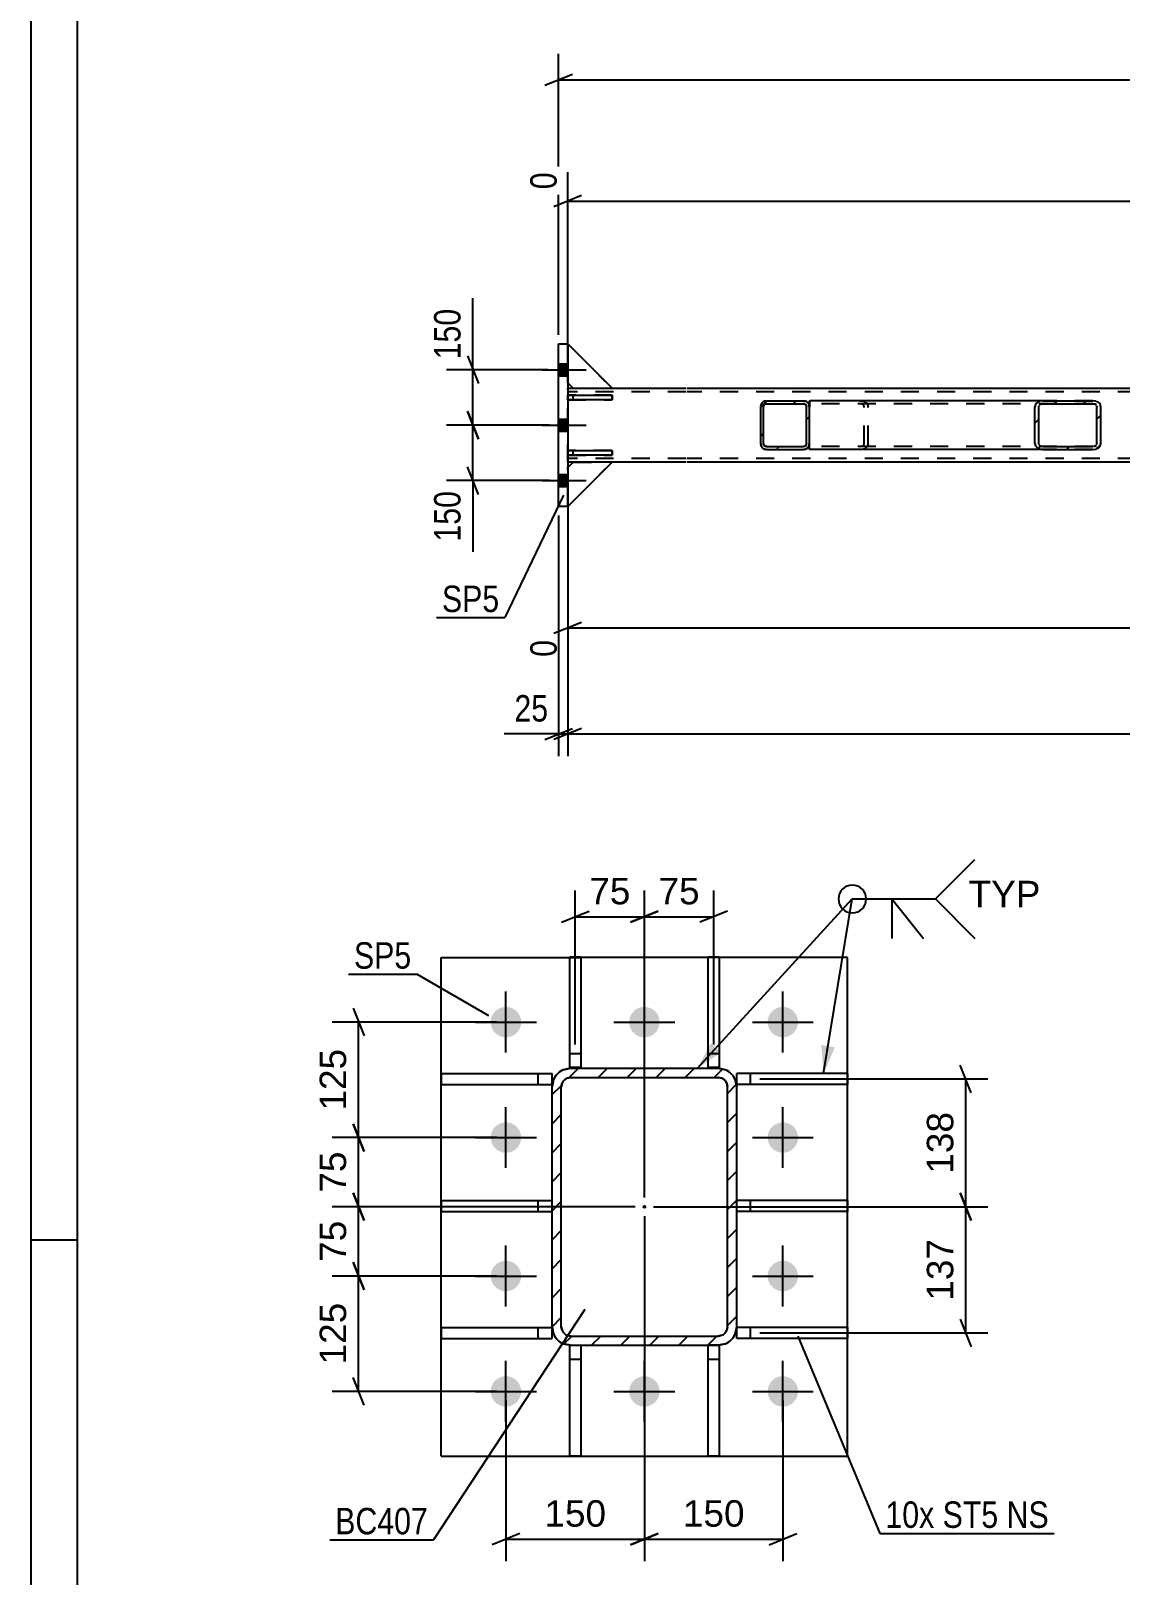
# Model space of a CAD drawing. Header units: millimetres. Extents: x 0 to 841, y 0 to 594.
# Drawn here: x 0 to 118, y 112.7 to 280 of the extents above; entities that cross this region are included whole.
import ezdxf

# ---------------------------------------------------------------- set-up
doc = ezdxf.new("R2010")
doc.units = ezdxf.units.MM
doc.linetypes.add('DXK_LINE_DOT2', pattern=[3.9198, 1.9599, -1.9599])
doc.linetypes.add('DXK_LINE_DOT3', pattern=[5.9187, 2.979, -0.9799, 0.9799, -0.9799])
doc.styles.add('Arial', font='ARIAL.TTF', dxfattribs={"height": 0.2})
doc.styles.add('Arial Narrow', font='ARIALN.TTF', dxfattribs={"height": 0.2})

# ---------------------------------------------------------------- blocks, each defined once
blk = doc.blocks.new('Unknown-761549208-1135')
at = {"color": 5, "linetype": 'Continuous'}
for p, q in [((0, 594), (0, 0)), ((5, 589), (5, 5)), ((5, 149), (0, 149))]:
    blk.add_line(p, q, dxfattribs=at)
blk = doc.blocks.new('Part-761549208-3097 - 3046')
at = {"color": 7, "linetype": 'DXK_LINE_DOT2'}
for p, q in [((58.16, 232.68), (58.76, 233.28)), ((62.96, 233.28), (58.16, 228.48)), ((58.16, 228.48), (58.16, 232.68)), ((58.76, 233.28), (62.96, 233.28))]:
    blk.add_line(p, q, dxfattribs=at)
blk = doc.blocks.new('Bolt-761549208-3142 - 3046')
at = {"linetype": 'Continuous'}
for points in [[(58.16, 242.62), (58.16, 243.94), (57.16, 243.94), (57.16, 242.62)], [(58.16, 242.62), (58.16, 243.94), (57.16, 243.94), (57.16, 242.62)], [(58.16, 242.62), (58.16, 243.94), (57.16, 243.94), (57.16, 242.62)], [(58.16, 242.62), (58.16, 243.94), (57.16, 243.94), (57.16, 242.62)], [(58.16, 236.62), (58.16, 237.94), (57.16, 237.94), (57.16, 236.62)], [(58.16, 236.62), (58.16, 237.94), (57.16, 237.94), (57.16, 236.62)], [(58.16, 230.62), (58.16, 231.94), (57.16, 231.94), (57.16, 230.62)], [(58.16, 230.62), (58.16, 231.94), (57.16, 231.94), (57.16, 230.62)], [(58.16, 230.62), (58.16, 231.94), (57.16, 231.94), (57.16, 230.62)], [(58.16, 230.62), (58.16, 231.94), (57.16, 231.94), (57.16, 230.62)]]:
    blk.add_hatch(color=1, dxfattribs=at).paths.add_polyline_path(points)
at = {"color": 1, "linetype": 'Continuous'}
for p, q in [((55.4, 243.28), (60.16, 243.28)), ((55.4, 243.28), (60.16, 243.28)), ((55.4, 243.28), (60.16, 243.28)), ((55.4, 243.28), (60.16, 243.28)), ((57.16, 243.94), (58.16, 243.94)), ((57.16, 243.94), (58.16, 243.94)), ((57.16, 243.94), (58.16, 243.94)), ((57.16, 243.94), (58.16, 243.94)), ((57.16, 242.62), (58.16, 242.62)), ((57.16, 242.62), (58.16, 242.62)), ((57.16, 242.62), (58.16, 242.62)), ((57.16, 242.62), (58.16, 242.62)), ((57.16, 237.94), (58.16, 237.94)), ((57.16, 237.94), (58.16, 237.94)), ((55.4, 237.28), (60.16, 237.28)), ((55.4, 237.28), (60.16, 237.28)), ((57.16, 236.62), (58.16, 236.62)), ((57.16, 236.62), (58.16, 236.62)), ((55.4, 231.28), (60.16, 231.28)), ((55.4, 231.28), (60.16, 231.28)), ((55.4, 231.28), (60.16, 231.28)), ((55.4, 231.28), (60.16, 231.28)), ((57.16, 231.94), (58.16, 231.94)), ((57.16, 231.94), (58.16, 231.94)), ((57.16, 231.94), (58.16, 231.94)), ((57.16, 231.94), (58.16, 231.94)), ((57.16, 230.62), (58.16, 230.62)), ((57.16, 230.62), (58.16, 230.62)), ((57.16, 230.62), (58.16, 230.62)), ((57.16, 230.62), (58.16, 230.62))]:
    blk.add_line(p, q, dxfattribs=at)
blk = doc.blocks.new('Part-761549208-3094 - 3046')
at = {"color": 7, "linetype": 'DXK_LINE_DOT2'}
for p, q in [((62.96, 241.28), (58.16, 246.08)), ((58.16, 246.08), (58.16, 241.88)), ((58.16, 241.88), (58.76, 241.28)), ((58.76, 241.28), (62.96, 241.28))]:
    blk.add_line(p, q, dxfattribs=at)
blk = doc.blocks.new('Part-761549208-3071 - 3046')
at = {"color": 2, "linetype": 'Continuous'}
for p, q in [((58.16, 241.28), (70.96, 241.28)), ((71.06, 241.28), (558.74, 241.28)), ((58.76, 233.28), (58.16, 233.28)), ((70.96, 233.28), (62.96, 233.28)), ((558.74, 233.28), (71.06, 233.28))]:
    blk.add_line(p, q, dxfattribs=at)
at = {"color": 7, "linetype": 'DXK_LINE_DOT2'}
for p, q in [((58.16, 233.28), (58.16, 241.28)), ((70.96, 240.88), (58.16, 240.88)), ((558.74, 240.88), (71.06, 240.88)), ((70.96, 233.68), (58.16, 233.68)), ((62.96, 233.28), (58.76, 233.28)), ((558.74, 233.68), (71.06, 233.68))]:
    blk.add_line(p, q, dxfattribs=at)
blk = doc.blocks.new('Part-761549208-3092 - 3046')
at = {"color": 7, "linetype": 'DXK_LINE_DOT2'}
for p, q in [((62.96, 241.28), (58.16, 246.08)), ((58.16, 246.08), (58.16, 241.88)), ((58.16, 241.88), (58.76, 241.28)), ((58.76, 241.28), (62.96, 241.28))]:
    blk.add_line(p, q, dxfattribs=at)
blk = doc.blocks.new('Part-761549208-3093 - 3046')
at = {"color": 2, "linetype": 'Continuous'}
for p, q in [((62.96, 241.28), (58.16, 246.08)), ((58.16, 246.08), (58.16, 246.08)), ((58.16, 241.88), (58.76, 241.28)), ((58.76, 241.28), (62.96, 241.28))]:
    blk.add_line(p, q, dxfattribs=at)
at = {"color": 7, "linetype": 'DXK_LINE_DOT2'}
blk.add_line((58.16, 241.88), (58.16, 246.08), dxfattribs=at)
blk = doc.blocks.new('Part-761549208-3095 - 3046')
at = {"color": 7, "linetype": 'DXK_LINE_DOT2'}
for p, q in [((58.16, 232.68), (58.76, 233.28)), ((62.96, 233.28), (58.16, 228.48)), ((58.16, 228.48), (58.16, 232.68)), ((58.76, 233.28), (62.96, 233.28))]:
    blk.add_line(p, q, dxfattribs=at)
blk = doc.blocks.new('Part-761549208-3096 - 3046')
at = {"color": 2, "linetype": 'Continuous'}
for p, q in [((58.16, 232.68), (58.76, 233.28)), ((62.96, 233.28), (58.16, 228.48)), ((62.96, 233.28), (58.76, 233.28))]:
    blk.add_line(p, q, dxfattribs=at)
at = {"color": 7, "linetype": 'DXK_LINE_DOT2'}
blk.add_line((58.16, 228.48), (58.16, 232.68), dxfattribs=at)
blk = doc.blocks.new('Part-761549208-3100 - 3046')
at = {"color": 2, "linetype": 'Continuous'}
for p, q in [((58.16, 234.52), (62.96, 234.52)), ((58.16, 234.04), (58.16, 234.52)), ((62.96, 234.52), (62.96, 234.04)), ((62.96, 234.04), (58.16, 234.04))]:
    blk.add_line(p, q, dxfattribs=at)
at = {"color": 7, "linetype": 'DXK_LINE_DOT2'}
blk.add_line((58.76, 234.04), (58.76, 234.52), dxfattribs=at)
blk = doc.blocks.new('Part-761549208-3103 - 3046')
at = {"color": 2, "linetype": 'Continuous'}
for p, q in [((58.16, 240.52), (62.96, 240.52)), ((58.16, 240.04), (58.16, 240.52)), ((62.96, 240.04), (58.16, 240.04)), ((62.96, 240.52), (62.96, 240.04))]:
    blk.add_line(p, q, dxfattribs=at)
at = {"color": 7, "linetype": 'DXK_LINE_DOT2'}
blk.add_line((58.76, 240.04), (58.76, 240.52), dxfattribs=at)
blk = doc.blocks.new('Part-761549208-3106 - 3046')
at = {"color": 7, "linetype": 'DXK_LINE_DOT2'}
for p, q in [((62.96, 234.52), (58.16, 234.52)), ((58.16, 234.52), (58.16, 234.04)), ((58.76, 234.04), (58.76, 234.52)), ((62.96, 234.04), (62.96, 234.52)), ((58.16, 234.04), (62.96, 234.04))]:
    blk.add_line(p, q, dxfattribs=at)
blk = doc.blocks.new('Part-761549208-3109 - 3046')
at = {"color": 7, "linetype": 'DXK_LINE_DOT2'}
for p, q in [((62.96, 240.52), (58.16, 240.52)), ((58.16, 240.52), (58.16, 240.04)), ((58.16, 240.04), (62.96, 240.04)), ((58.76, 240.04), (58.76, 240.52)), ((62.96, 240.04), (62.96, 240.52))]:
    blk.add_line(p, q, dxfattribs=at)
blk = doc.blocks.new('Part-761549208-3126 - 3046')
at = {"linetype": 'Continuous'}
h = blk.add_hatch(dxfattribs=at)
h.set_pattern_fill('', scale=0.7, style=0, pattern_type=0)
h.set_pattern_definition([(45, (115.3786, 234.691), (-1.57154, 1.57154), [])])
h.paths.add_polyline_path([(115.05, 234.64), (115.38, 234.69), (115.66, 234.83), (115.85, 235.04), (115.91, 235.28), (115.91, 239.28), (115.85, 239.53), (115.66, 239.73), (115.38, 239.87), (115.05, 239.92), (109.63, 239.92), (109.3, 239.87), (109.02, 239.73), (108.83, 239.53), (108.76, 239.28), (108.76, 235.28), (108.83, 235.04), (109.02, 234.83), (109.3, 234.69), (109.63, 234.64)])
h.paths.add_polyline_path([(109.46, 234.99), (109.32, 235.06), (109.23, 235.16), (109.19, 235.28), (109.19, 239.28), (109.23, 239.4), (109.32, 239.51), (109.46, 239.58), (109.63, 239.6), (115.05, 239.6), (115.21, 239.58), (115.35, 239.51), (115.45, 239.4), (115.48, 239.28), (115.48, 235.28), (115.45, 235.16), (115.35, 235.06), (115.21, 234.99), (115.05, 234.96), (109.63, 234.96)])
at = {"color": 2, "linetype": 'Continuous'}
for p, q in [((84.34, 239.91), (84.42, 239.92)), ((84.34, 239.91), (84.34, 239.28)), ((109.63, 239.92), (84.42, 239.92)), ((108.83, 239.53), (108.76, 239.28)), ((108.76, 235.28), (108.76, 239.28)), ((109.19, 239.28), (109.23, 239.4)), ((109.19, 235.28), (109.19, 239.28)), ((109.63, 239.92), (109.3, 239.87)), ((109.46, 239.58), (109.63, 239.6)), ((109.63, 239.92), (115.05, 239.92)), ((109.63, 239.6), (115.05, 239.6)), ((115.38, 239.87), (115.05, 239.92)), ((115.05, 239.6), (115.21, 239.58)), ((115.45, 239.4), (115.48, 239.28)), ((115.48, 235.28), (115.48, 239.28)), ((115.91, 239.28), (115.85, 239.53)), ((115.91, 235.28), (115.91, 239.28)), ((84.34, 234.69), (84.34, 235.28)), ((84.34, 234.65), (84.34, 234.69)), ((84.42, 234.64), (84.34, 234.65)), ((109.63, 234.64), (84.42, 234.64)), ((108.76, 235.28), (108.83, 235.04)), ((109.23, 235.16), (109.19, 235.28)), ((109.3, 234.69), (109.63, 234.64)), ((109.63, 234.96), (109.46, 234.99)), ((109.63, 234.96), (115.05, 234.96)), ((109.63, 234.64), (115.05, 234.64)), ((115.21, 234.99), (115.05, 234.96)), ((115.05, 234.64), (115.38, 234.69)), ((115.48, 235.28), (115.45, 235.16)), ((115.85, 235.04), (115.91, 235.28))]:
    blk.add_line(p, q, dxfattribs=at)
at = {"color": 7, "linetype": 'DXK_LINE_DOT2'}
for p, q in [((84.34, 239.59), (84.34, 239.91)), ((84.42, 239.6), (84.34, 239.59)), ((84.34, 234.83), (84.34, 239.28)), ((115.05, 239.6), (84.42, 239.6)), ((89.84, 239.92), (90.17, 239.87)), ((90, 239.58), (89.84, 239.6)), ((90.27, 239.28), (90.24, 239.4)), ((90.27, 235.28), (90.27, 239.28)), ((90.64, 239.53), (90.71, 239.28)), ((90.71, 235.28), (90.71, 239.28)), ((115.05, 239.92), (109.63, 239.92)), ((84.42, 234.96), (84.34, 234.97)), ((115.05, 234.96), (84.42, 234.96)), ((89.84, 234.96), (90, 234.99)), ((90.17, 234.69), (89.84, 234.64)), ((90.24, 235.16), (90.27, 235.28)), ((90.71, 235.28), (90.64, 235.04)), ((115.05, 234.64), (109.63, 234.64))]:
    blk.add_line(p, q, dxfattribs=at)
for centre, radius, start, end in [((89.9, 239.19), 0.396, 31.9693, 75.1605), ((89.97, 239.11), 0.792, 31.9693, 75.1605), ((89.9, 235.37), 0.396, 284.8395, 328.0307), ((89.97, 235.46), 0.792, 284.8395, 328.0307)]:
    blk.add_arc(centre, radius, start, end, dxfattribs=at)
at = {"color": 2, "linetype": 'Continuous'}
for centre, radius, start, end in [((109.5, 239.11), 0.792, 104.8395, 148.0307), ((109.56, 239.19), 0.396, 104.8395, 148.0307), ((115.11, 239.19), 0.396, 31.9693, 75.1605), ((115.18, 239.11), 0.792, 31.9693, 75.1605), ((109.5, 235.46), 0.792, 211.9693, 255.1605), ((109.56, 235.37), 0.396, 211.9693, 255.1605), ((115.11, 235.37), 0.396, 284.8395, 328.0307), ((115.18, 235.46), 0.792, 284.8395, 328.0307)]:
    blk.add_arc(centre, radius, start, end, dxfattribs=at)
blk = doc.blocks.new('Part-761549208-3148 - 3046')
at = {"linetype": 'Continuous'}
h = blk.add_hatch(dxfattribs=at)
h.set_pattern_fill('', scale=0.7, style=0, pattern_type=0)
h.set_pattern_definition([(45, (83.9475, 234.691), (-1.57154, 1.57154), [])])
h.paths.add_polyline_path([(83.7, 234.64), (83.95, 234.69), (84.16, 234.83), (84.29, 235.04), (84.34, 235.28), (84.34, 239.28), (84.29, 239.53), (84.16, 239.73), (83.95, 239.87), (83.7, 239.92), (79.7, 239.92), (79.46, 239.87), (79.25, 239.73), (79.11, 239.53), (79.06, 239.28), (79.06, 235.28), (79.11, 235.04), (79.25, 234.83), (79.46, 234.69), (79.7, 234.64)])
h.paths.add_polyline_path([(79.58, 234.99), (79.48, 235.06), (79.41, 235.16), (79.38, 235.28), (79.38, 239.28), (79.41, 239.4), (79.48, 239.51), (79.58, 239.58), (79.7, 239.6), (83.7, 239.6), (83.83, 239.58), (83.93, 239.51), (84, 239.4), (84.02, 239.28), (84.02, 235.28), (84, 235.16), (83.93, 235.06), (83.83, 234.99), (83.7, 234.96), (79.7, 234.96)])
at = {"color": 7, "linetype": 'DXK_LINE_DOT2'}
for p, q in [((79.06, 239.28), (79.11, 239.53)), ((79.06, 235.28), (79.06, 239.28)), ((79.41, 239.4), (79.38, 239.28)), ((79.38, 235.28), (79.38, 239.28)), ((79.46, 239.87), (79.7, 239.92)), ((79.7, 239.6), (79.58, 239.58)), ((79.7, 239.92), (83.7, 239.92)), ((79.7, 239.6), (83.7, 239.6)), ((83.7, 239.92), (83.95, 239.87)), ((83.83, 239.58), (83.7, 239.6)), ((84.02, 239.28), (84, 239.4)), ((84.02, 235.28), (84.02, 239.28)), ((84.29, 239.53), (84.34, 239.28)), ((84.34, 235.28), (84.34, 239.28)), ((79.11, 235.04), (79.06, 235.28)), ((79.38, 235.28), (79.41, 235.16)), ((79.7, 234.64), (79.46, 234.69)), ((79.58, 234.99), (79.7, 234.96)), ((79.7, 234.96), (83.7, 234.96)), ((79.7, 234.64), (83.7, 234.64)), ((83.7, 234.96), (83.83, 234.99)), ((83.95, 234.69), (83.7, 234.64)), ((84, 235.16), (84.02, 235.28)), ((84.34, 235.28), (84.29, 235.04))]:
    blk.add_line(p, q, dxfattribs=at)
at = {"color": 2, "linetype": 'Continuous'}
for p, q in [((79.11, 239.53), (79.06, 239.28)), ((79.06, 235.28), (79.06, 239.28)), ((79.38, 239.28), (79.41, 239.4)), ((79.38, 235.28), (79.38, 239.28)), ((79.7, 239.92), (79.46, 239.87)), ((79.58, 239.58), (79.7, 239.6)), ((79.7, 239.92), (83.7, 239.92)), ((79.7, 239.6), (83.7, 239.6)), ((83.95, 239.87), (83.7, 239.92)), ((83.7, 239.6), (83.83, 239.58)), ((84, 239.4), (84.02, 239.28)), ((84.02, 235.28), (84.02, 239.28)), ((84.34, 239.28), (84.29, 239.53)), ((84.34, 235.28), (84.34, 239.28)), ((79.06, 235.28), (79.11, 235.04)), ((79.41, 235.16), (79.38, 235.28)), ((79.46, 234.69), (79.7, 234.64)), ((79.7, 234.96), (79.58, 234.99)), ((79.7, 234.96), (83.7, 234.96)), ((79.7, 234.64), (83.7, 234.64)), ((83.83, 234.99), (83.7, 234.96)), ((83.7, 234.64), (83.95, 234.69)), ((84.02, 235.28), (84, 235.16)), ((84.29, 235.04), (84.34, 235.28))]:
    blk.add_line(p, q, dxfattribs=at)
at = {"color": 7, "linetype": 'DXK_LINE_DOT2'}
for centre, radius, start, end in [((79.7, 239.28), 0.64, 112.5, 157.5), ((79.7, 239.28), 0.32, 112.5, 157.5), ((83.7, 239.28), 0.32, 22.5, 67.5), ((83.7, 239.28), 0.64, 22.5, 67.5), ((79.7, 235.28), 0.64, 202.5, 247.5), ((79.7, 235.28), 0.32, 202.5, 247.5), ((83.7, 235.28), 0.32, 292.5, 337.5), ((83.7, 235.28), 0.64, 292.5, 337.5)]:
    blk.add_arc(centre, radius, start, end, dxfattribs=at)
at = {"color": 2, "linetype": 'Continuous'}
for centre, radius, start, end in [((79.7, 239.28), 0.64, 112.5, 157.5), ((79.7, 239.28), 0.32, 112.5, 157.5), ((83.7, 239.28), 0.32, 22.5, 67.5), ((83.7, 239.28), 0.64, 22.5, 67.5), ((79.7, 235.28), 0.64, 202.5, 247.5), ((79.7, 235.28), 0.32, 202.5, 247.5), ((83.7, 235.28), 0.32, 292.5, 337.5), ((83.7, 235.28), 0.64, 292.5, 337.5)]:
    blk.add_arc(centre, radius, start, end, dxfattribs=at)
blk = doc.blocks.new('Part-761549208-3171 - 3046')
at = {"color": 2, "linetype": 'Continuous'}
for p, q in [((57.16, 246.08), (58.16, 246.08)), ((57.16, 228.48), (57.16, 246.08)), ((58.16, 246.08), (58.16, 240.52)), ((58.16, 240.04), (58.16, 234.52)), ((58.16, 234.04), (58.16, 228.48)), ((58.16, 228.48), (57.16, 228.48))]:
    blk.add_line(p, q, dxfattribs=at)
at = {"color": 7, "linetype": 'DXK_LINE_DOT2'}
for p, q in [((58.16, 240.52), (58.16, 240.04)), ((58.16, 234.04), (58.16, 234.52))]:
    blk.add_line(p, q, dxfattribs=at)
blk = doc.blocks.new('Part-761549208-14143 - 14092')
at = {"color": 2, "linetype": 'Continuous'}
for p, q in [((73.37, 167.71), (73.37, 179.71)), ((73.37, 179.71), (74.57, 179.71)), ((74.57, 179.71), (74.57, 167.71)), ((74.57, 167.71), (73.37, 167.71))]:
    blk.add_line(p, q, dxfattribs=at)
at = {"color": 7, "linetype": 'DXK_LINE_DOT2'}
blk.add_line((73.37, 169.21), (74.57, 169.21), dxfattribs=at)
blk = doc.blocks.new('Bolt-761549208-14183 - 14092')
at = {"linetype": 'Continuous'}
for points in [[(49.81, 172.62, -1), (53.11, 172.62, -1)], [(64.81, 172.62, -1), (68.11, 172.62, -1)], [(79.81, 172.62, -1), (83.11, 172.62, -1)], [(49.81, 160.12, -1), (53.11, 160.12, -1)], [(79.81, 160.12, -1), (83.11, 160.12, -1)], [(49.81, 145.12, -1), (53.11, 145.12, -1)], [(79.81, 145.12, -1), (83.11, 145.12, -1)], [(49.81, 132.62, -1), (53.11, 132.62, -1)], [(64.81, 132.62, -1), (68.11, 132.62, -1)], [(79.81, 132.62, -1), (83.11, 132.62, -1)]]:
    blk.add_hatch(color=1, dxfattribs=at).paths.add_polyline_path(points)
at = {"color": 1, "linetype": 'Continuous'}
for p, q in [((51.46, 169.32), (51.46, 175.92)), ((66.46, 169.32), (66.46, 175.92)), ((81.46, 169.32), (81.46, 175.92)), ((48.16, 172.62), (54.76, 172.62)), ((63.16, 172.62), (69.76, 172.62)), ((78.16, 172.62), (84.76, 172.62)), ((51.46, 156.82), (51.46, 163.42)), ((81.46, 156.82), (81.46, 163.42)), ((48.16, 160.12), (54.76, 160.12)), ((78.16, 160.12), (84.76, 160.12)), ((51.46, 141.82), (51.46, 148.42)), ((81.46, 141.82), (81.46, 148.42)), ((48.16, 145.12), (54.76, 145.12)), ((78.16, 145.12), (84.76, 145.12)), ((51.46, 129.32), (51.46, 135.92)), ((66.46, 129.32), (66.46, 135.92)), ((81.46, 129.32), (81.46, 135.92)), ((48.16, 132.62), (54.76, 132.62)), ((63.16, 132.62), (69.76, 132.62)), ((78.16, 132.62), (84.76, 132.62))]:
    blk.add_line(p, q, dxfattribs=at)
blk = doc.blocks.new('Part-761549208-14145 - 14092')
at = {"color": 2, "linetype": 'Continuous'}
for p, q in [((44.47, 152.11), (44.47, 153.31)), ((44.47, 153.31), (56.46, 153.31)), ((44.47, 152.11), (56.46, 152.11))]:
    blk.add_line(p, q, dxfattribs=at)
at = {"color": 7, "linetype": 'DXK_LINE_DOT2'}
for p, q in [((54.97, 152.11), (54.97, 153.31)), ((56.47, 153.31), (56.46, 153.31)), ((56.46, 153.31), (56.47, 153.31)), ((56.47, 152.11), (56.47, 153.31)), ((56.47, 152.11), (56.46, 152.11)), ((56.46, 152.11), (56.47, 152.11))]:
    blk.add_line(p, q, dxfattribs=at)
blk = doc.blocks.new('Part-761549208-14129 - 14092')
at = {"color": 2, "linetype": 'Continuous'}
for p, q in [((44.46, 125.62), (44.46, 179.62)), ((44.46, 179.62), (58.37, 179.62)), ((73.37, 179.62), (59.57, 179.62)), ((88.46, 179.62), (74.57, 179.62)), ((88.46, 125.62), (88.46, 179.62)), ((44.46, 125.62), (88.46, 125.62))]:
    blk.add_line(p, q, dxfattribs=at)
at = {"color": 7, "linetype": 'DXK_LINE_DOT2'}
for p, q in [((58.37, 179.62), (59.57, 179.62)), ((74.57, 179.62), (73.37, 179.62))]:
    blk.add_line(p, q, dxfattribs=at)
blk = doc.blocks.new('Part-761549208-14141 - 14092')
at = {"color": 2, "linetype": 'Continuous'}
for p, q in [((73.37, 125.62), (73.37, 137.62)), ((74.57, 137.62), (74.46, 137.62)), ((74.57, 137.62), (74.57, 125.62)), ((74.57, 125.62), (73.37, 125.62))]:
    blk.add_line(p, q, dxfattribs=at)
at = {"color": 7, "linetype": 'DXK_LINE_DOT2'}
for p, q in [((74.46, 137.62), (73.37, 137.62)), ((73.37, 136.12), (74.57, 136.12))]:
    blk.add_line(p, q, dxfattribs=at)
blk = doc.blocks.new('Part-761549208-14142 - 14092')
at = {"color": 2, "linetype": 'Continuous'}
for p, q in [((58.37, 125.62), (58.37, 137.62)), ((58.37, 137.62), (58.46, 137.62)), ((59.57, 137.62), (59.57, 125.62)), ((59.57, 125.62), (58.37, 125.62))]:
    blk.add_line(p, q, dxfattribs=at)
at = {"color": 7, "linetype": 'DXK_LINE_DOT2'}
for p, q in [((58.37, 137.62), (59.57, 137.62)), ((58.37, 136.12), (59.57, 136.12))]:
    blk.add_line(p, q, dxfattribs=at)
blk = doc.blocks.new('Part-761549208-14144 - 14092')
at = {"color": 2, "linetype": 'Continuous'}
for p, q in [((58.37, 167.71), (58.37, 179.71)), ((58.37, 179.71), (59.57, 179.71)), ((59.57, 179.71), (59.57, 167.71)), ((59.57, 167.71), (58.37, 167.71))]:
    blk.add_line(p, q, dxfattribs=at)
at = {"color": 7, "linetype": 'DXK_LINE_DOT2'}
blk.add_line((58.37, 169.21), (59.57, 169.21), dxfattribs=at)
blk = doc.blocks.new('Part-761549208-14146 - 14092')
at = {"color": 2, "linetype": 'Continuous'}
for p, q in [((44.47, 165.86), (44.47, 167.06)), ((44.47, 167.06), (56.47, 167.06)), ((44.47, 165.86), (56.47, 165.86)), ((56.47, 165.86), (56.47, 167.06))]:
    blk.add_line(p, q, dxfattribs=at)
at = {"color": 7, "linetype": 'DXK_LINE_DOT2'}
blk.add_line((54.97, 165.86), (54.97, 167.06), dxfattribs=at)
blk = doc.blocks.new('Part-761549208-14147 - 14092')
at = {"color": 2, "linetype": 'Continuous'}
for p, q in [((44.47, 138.36), (44.47, 139.56)), ((44.47, 139.56), (56.47, 139.56)), ((56.47, 138.36), (56.47, 139.56)), ((44.47, 138.36), (56.47, 138.36))]:
    blk.add_line(p, q, dxfattribs=at)
at = {"color": 7, "linetype": 'DXK_LINE_DOT2'}
blk.add_line((54.97, 138.36), (54.97, 139.56), dxfattribs=at)
blk = doc.blocks.new('Part-761549208-14148 - 14092')
at = {"color": 2, "linetype": 'Continuous'}
for p, q in [((88.47, 153.31), (76.47, 153.31)), ((76.47, 152.11), (76.47, 153.31)), ((88.47, 153.31), (88.47, 152.11)), ((88.47, 152.11), (76.47, 152.11))]:
    blk.add_line(p, q, dxfattribs=at)
at = {"color": 7, "linetype": 'DXK_LINE_DOT2'}
blk.add_line((77.97, 152.11), (77.97, 153.31), dxfattribs=at)
blk = doc.blocks.new('Part-761549208-14149 - 14092')
at = {"color": 2, "linetype": 'Continuous'}
for p, q in [((88.47, 167.06), (76.47, 167.06)), ((76.47, 165.86), (76.47, 167.06)), ((88.47, 165.86), (76.47, 165.86)), ((88.47, 167.06), (88.47, 165.86))]:
    blk.add_line(p, q, dxfattribs=at)
at = {"color": 7, "linetype": 'DXK_LINE_DOT2'}
blk.add_line((77.97, 165.86), (77.97, 167.06), dxfattribs=at)
blk = doc.blocks.new('Part-761549208-14150 - 14092')
at = {"color": 2, "linetype": 'Continuous'}
for p, q in [((88.47, 139.56), (76.47, 139.56)), ((76.47, 138.36), (76.47, 139.56)), ((88.47, 139.56), (88.47, 138.36)), ((88.47, 138.36), (76.47, 138.36))]:
    blk.add_line(p, q, dxfattribs=at)
at = {"color": 7, "linetype": 'DXK_LINE_DOT2'}
blk.add_line((77.97, 138.36), (77.97, 139.56), dxfattribs=at)
blk = doc.blocks.new('Part-761549208-14172 - 14092')
at = {"linetype": 'Continuous'}
h = blk.add_hatch(dxfattribs=at)
h.set_pattern_fill('', scale=0.7, style=0, pattern_type=0)
h.set_pattern_definition([(45, (56.4625, 139.622), (-1.57154, 1.57154), [])])
h.paths.add_polyline_path([(56.46, 165.62), (56.46, 139.62), (56.61, 138.86), (57.05, 138.21), (57.7, 137.77), (58.46, 137.62), (74.46, 137.62), (75.23, 137.77), (75.88, 138.21), (76.31, 138.86), (76.46, 139.62), (76.46, 165.62), (76.31, 166.39), (75.88, 167.04), (75.23, 167.47), (74.46, 167.62), (58.46, 167.62), (57.7, 167.47), (57.05, 167.04), (56.61, 166.39)])
h.paths.add_polyline_path([(57.76, 166.33), (58.08, 166.55), (58.46, 166.62), (74.46, 166.62), (74.85, 166.55), (75.17, 166.33), (75.39, 166), (75.46, 165.62), (75.46, 139.62), (75.39, 139.24), (75.17, 138.91), (74.85, 138.7), (74.46, 138.62), (58.46, 138.62), (58.08, 138.7), (57.76, 138.91), (57.54, 139.24), (57.46, 139.62), (57.46, 165.62), (57.54, 166)])
blk.add_hatch(color=246, dxfattribs=at).paths.add_polyline_path([(66.46, 152.52, -1), (66.46, 152.72, -1)])
at = {"color": 7, "linetype": 'DXK_LINE_DOT2'}
for p, q in [((57.7, 167.47), (58.46, 167.62)), ((58.46, 167.62), (74.46, 167.62)), ((74.46, 167.62), (75.23, 167.47)), ((56.46, 165.62), (56.61, 166.39)), ((56.46, 139.62), (56.46, 165.62)), ((57.54, 166), (57.46, 165.62)), ((57.46, 139.62), (57.46, 165.62)), ((58.46, 166.62), (58.08, 166.55)), ((58.46, 166.62), (74.46, 166.62)), ((74.85, 166.55), (74.46, 166.62)), ((75.46, 165.62), (75.39, 166)), ((75.46, 139.62), (75.46, 165.62)), ((76.31, 166.39), (76.46, 165.62)), ((76.46, 139.62), (76.46, 165.62)), ((56.61, 138.86), (56.46, 139.62)), ((57.46, 139.62), (57.54, 139.24)), ((75.39, 139.24), (75.46, 139.62)), ((76.46, 139.62), (76.31, 138.86)), ((58.46, 137.62), (57.7, 137.77)), ((58.08, 138.7), (58.46, 138.62)), ((58.46, 138.62), (74.46, 138.62)), ((58.46, 137.62), (74.46, 137.62)), ((74.46, 138.62), (74.85, 138.7)), ((75.23, 137.77), (74.46, 137.62))]:
    blk.add_line(p, q, dxfattribs=at)
at = {"color": 2, "linetype": 'Continuous'}
for p, q in [((58.46, 167.62), (57.7, 167.47)), ((58.46, 167.62), (74.46, 167.62)), ((75.23, 167.47), (74.46, 167.62)), ((56.61, 166.39), (56.46, 165.62)), ((56.46, 139.62), (56.46, 165.62)), ((57.46, 165.62), (57.54, 166)), ((57.46, 139.62), (57.46, 165.62)), ((58.08, 166.55), (58.46, 166.62)), ((58.46, 166.62), (74.46, 166.62)), ((74.46, 166.62), (74.85, 166.55)), ((75.39, 166), (75.46, 165.62)), ((75.46, 139.62), (75.46, 165.62)), ((76.46, 165.62), (76.31, 166.39)), ((76.46, 139.62), (76.46, 165.62)), ((56.46, 139.62), (56.61, 138.86)), ((57.54, 139.24), (57.46, 139.62)), ((75.46, 139.62), (75.39, 139.24)), ((76.31, 138.86), (76.46, 139.62)), ((57.7, 137.77), (58.46, 137.62)), ((58.46, 138.62), (58.08, 138.7)), ((58.46, 138.62), (74.46, 138.62)), ((58.46, 137.62), (74.46, 137.62)), ((74.85, 138.7), (74.46, 138.62)), ((74.46, 137.62), (75.23, 137.77))]:
    blk.add_line(p, q, dxfattribs=at)
at = {"color": 7, "linetype": 'DXK_LINE_DOT3'}
blk.add_line((66.46, 152.62), (66.46, 152.62), dxfattribs=at)
at = {"color": 246, "linetype": 'DXK_LINE_DOT2'}
blk.add_line((66.46, 152.62), (66.46, 152.62), dxfattribs=at)
at = {"color": 246, "linetype": 'Continuous'}
blk.add_circle((66.46, 152.62), 0.1, dxfattribs=at)
at = {"color": 7, "linetype": 'DXK_LINE_DOT2'}
for centre, radius, start, end in [((58.46, 165.62), 2, 112.5, 157.5), ((74.46, 165.62), 2, 22.5, 67.5), ((58.46, 165.62), 1, 112.5, 157.5), ((74.46, 165.62), 1, 22.5, 67.5), ((58.46, 139.62), 2, 202.5, 247.5), ((58.46, 139.62), 1, 202.5, 247.5), ((74.46, 139.62), 1, 292.5, 337.5), ((74.46, 139.62), 2, 292.5, 337.5)]:
    blk.add_arc(centre, radius, start, end, dxfattribs=at)
at = {"color": 2, "linetype": 'Continuous'}
for centre, radius, start, end in [((58.46, 165.62), 2, 112.5, 157.5), ((74.46, 165.62), 2, 22.5, 67.5), ((58.46, 165.62), 1, 112.5, 157.5), ((74.46, 165.62), 1, 22.5, 67.5), ((58.46, 139.62), 2, 202.5, 247.5), ((58.46, 139.62), 1, 202.5, 247.5), ((74.46, 139.62), 1, 292.5, 337.5), ((74.46, 139.62), 2, 292.5, 337.5)]:
    blk.add_arc(centre, radius, start, end, dxfattribs=at)
blk = doc.blocks.new('StraightDimension-761549208-14005 - 3046')
at = {"color": 7, "linetype": 'Continuous'}
for p, q in [((57.16, 247.08), (57.16, 277.52)), ((58.66, 275.27), (55.66, 274.07)), ((57.16, 274.67), (572.64, 274.67))]:
    blk.add_line(p, q, dxfattribs=at)
blk = doc.blocks.new('StraightDimension-761549208-3204 - 3046')
at = {"color": 7, "linetype": 'Continuous'}
for p, q in [((47.29, 244.78), (48.49, 241.78)), ((56.02, 243.28), (45.04, 243.28)), ((47.89, 237.28), (47.89, 243.28)), ((48.49, 235.78), (47.29, 238.78)), ((56.18, 237.28), (45.04, 237.28))]:
    blk.add_line(p, q, dxfattribs=at)
at = {"color": 0}
blk.add_wipeout([(47.14, 250.49), (42.94, 250.49), (42.94, 243.81), (47.14, 243.81)], dxfattribs=at)
at = {"color": 7, "linetype": 'Continuous'}
blk.add_line((47.89, 243.28), (47.89, 251.02), dxfattribs=at)
blk.add_line((47.89, 243.28), (47.89, 251.02), dxfattribs=at)
at = {"color": 3, "style": 'Arial Narrow'}
blk.add_text('150', height=2.863, rotation=90.0002, dxfattribs=at).set_placement((46.54, 244.41))
blk = doc.blocks.new('StraightDimension-761549208-3205 - 3046')
at = {"color": 7, "linetype": 'Continuous'}
for p, q in [((47.29, 238.78), (48.49, 235.78)), ((56.18, 237.28), (45.04, 237.28)), ((47.89, 231.28), (47.89, 237.28)), ((48.49, 229.78), (47.29, 232.78)), ((56.18, 231.28), (45.04, 231.28))]:
    blk.add_line(p, q, dxfattribs=at)
at = {"color": 0}
blk.add_wipeout([(47.14, 230.76), (42.94, 230.76), (42.94, 224.07), (47.14, 224.07)], dxfattribs=at)
at = {"color": 7, "linetype": 'Continuous'}
blk.add_line((47.89, 231.28), (47.89, 223.55), dxfattribs=at)
blk.add_line((47.89, 231.28), (47.89, 223.55), dxfattribs=at)
at = {"color": 3, "style": 'Arial Narrow'}
blk.add_text('150', height=2.863, rotation=90.0002, dxfattribs=at).set_placement((46.54, 224.67))
blk = doc.blocks.new('StraightDimension-761549208-3274 - 3046')
at = {"color": 7, "linetype": 'Continuous'}
for p, q in [((58.16, 232.28), (58.16, 212.19)), ((196.44, 227.48), (196.44, 206.71)), ((59.66, 215.92), (56.66, 214.72)), ((194.94, 214.72), (197.94, 215.92)), ((58.16, 215.32), (196.44, 215.32))]:
    blk.add_line(p, q, dxfattribs=at)
at = {"color": 0}
blk.add_wipeout([(131.56, 216.07), (131.56, 220.27), (123.04, 220.27), (123.04, 216.07)], dxfattribs=at)
at = {"color": 0, "linetype": 'Continuous'}
for points in [[(57.56, 214.62), (53.36, 214.62), (53.36, 211.59), (57.56, 211.59)], [(195.84, 214.62), (191.64, 214.62), (191.64, 206.11), (195.84, 206.11)]]:
    blk.add_wipeout(points, dxfattribs=at)
at = {"color": 3, "style": 'Arial Narrow'}
blk.add_text('5008', height=2.863, dxfattribs=at).set_placement((123.64, 216.67))
at = {"color": 3, "linetype": 'Continuous', "style": 'Arial Narrow'}
for s, height, p in [('0', 2.86, (56.96, 212.19)), ('5008', 2.863, (195.24, 206.71))]:
    blk.add_text(s, height=height, rotation=90.0002, dxfattribs=at).set_placement(p)
blk = doc.blocks.new('StraightDimension-761549208-3293 - 3046')
at = {"color": 7, "linetype": 'Continuous'}
for p, q in [((196.44, 246.01), (196.44, 270.15)), ((58.16, 242.28), (58.16, 264.67)), ((59.66, 262.14), (56.66, 260.94)), ((58.16, 261.54), (196.44, 261.54)), ((194.94, 260.94), (197.94, 262.14))]:
    blk.add_line(p, q, dxfattribs=at)
at = {"color": 0, "linetype": 'Continuous'}
for points in [[(195.84, 270.75), (191.64, 270.75), (191.64, 262.24), (195.84, 262.24)], [(57.56, 265.27), (53.36, 265.27), (53.36, 262.24), (57.56, 262.24)]]:
    blk.add_wipeout(points, dxfattribs=at)
at = {"color": 0}
blk.add_wipeout([(131.56, 262.29), (131.56, 266.49), (123.04, 266.49), (123.04, 262.29)], dxfattribs=at)
at = {"color": 3, "linetype": 'Continuous', "style": 'Arial Narrow'}
for s, height, p in [('5008', 2.863, (195.24, 262.84)), ('0', 2.86, (56.96, 262.84))]:
    blk.add_text(s, height=height, rotation=90.0002, dxfattribs=at).set_placement(p)
at = {"color": 3, "style": 'Arial Narrow'}
blk.add_text('5008', height=2.863, dxfattribs=at).set_placement((123.64, 262.89))
blk = doc.blocks.new('StraightDimension-761549208-3342 - 3046')
at = {"color": 7, "linetype": 'Continuous'}
for p, q in [((58.16, 227.48), (58.16, 201.43)), ((59.66, 204.43), (56.66, 203.23)), ((58.16, 203.83), (571.64, 203.83))]:
    blk.add_line(p, q, dxfattribs=at)
blk = doc.blocks.new('StraightDimension-761549208-3366 - 3046')
at = {"color": 7, "linetype": 'Continuous'}
for p, q in [((58.16, 227.48), (58.16, 201.43)), ((57.16, 227.48), (57.16, 201.43)), ((55.66, 203.23), (58.66, 204.43)), ((59.66, 204.43), (56.66, 203.23)), ((57.16, 203.83), (58.16, 203.83))]:
    blk.add_line(p, q, dxfattribs=at)
at = {"color": 0}
blk.add_wipeout([(56.64, 204.58), (56.64, 208.78), (51.78, 208.78), (51.78, 204.58)], dxfattribs=at)
at = {"color": 7, "linetype": 'Continuous'}
blk.add_line((57.16, 203.83), (51.26, 203.83), dxfattribs=at)
blk.add_line((57.16, 203.83), (51.26, 203.83), dxfattribs=at)
at = {"color": 3, "style": 'Arial Narrow'}
blk.add_text('25', height=2.863, dxfattribs=at).set_placement((52.38, 205.18))
blk = doc.blocks.new('StraightDimension-761549208-14661 - 14092')
at = {"color": 7, "linetype": 'Continuous'}
for p, q in [((66.46, 151.62), (66.46, 114.22)), ((81.46, 131.62), (81.46, 114.22)), ((67.96, 117.22), (64.96, 116.02)), ((79.96, 116.02), (82.96, 117.22)), ((66.46, 116.62), (81.46, 116.62))]:
    blk.add_line(p, q, dxfattribs=at)
at = {"color": 0}
blk.add_wipeout([(77.9, 117.37), (77.9, 121.57), (70.03, 121.57), (70.03, 117.37)], dxfattribs=at)
at = {"color": 3, "style": 'Arial'}
blk.add_text('150', height=2.865, dxfattribs=at).set_placement((70.63, 117.97))
blk = doc.blocks.new('StraightDimension-761549208-14627 - 14092')
at = {"color": 7, "linetype": 'Continuous'}
for p, q in [((34.9, 146.62), (36.1, 143.62)), ((50.46, 145.12), (32.65, 145.12)), ((35.5, 132.62), (35.5, 145.12)), ((36.1, 131.12), (34.9, 134.12)), ((50.46, 132.62), (32.65, 132.62))]:
    blk.add_line(p, q, dxfattribs=at)
at = {"color": 0}
blk.add_wipeout([(34.75, 142.81), (30.55, 142.81), (30.55, 134.94), (34.75, 134.94)], dxfattribs=at)
at = {"color": 3, "style": 'Arial'}
blk.add_text('125', height=2.865, rotation=90.0002, dxfattribs=at).set_placement((34.15, 135.54))
blk = doc.blocks.new('StraightDimension-761549208-14692 - 14092')
at = {"color": 7, "linetype": 'Continuous'}
for p, q in [((101.87, 164.96), (100.67, 167.96)), ((78.97, 166.46), (103.67, 166.46)), ((101.27, 152.62), (101.27, 166.46)), ((100.67, 154.12), (101.87, 151.12)), ((67.46, 152.62), (103.67, 152.62))]:
    blk.add_line(p, q, dxfattribs=at)
at = {"color": 0}
blk.add_wipeout([(100.52, 163.47), (96.32, 163.47), (96.32, 155.6), (100.52, 155.6)], dxfattribs=at)
at = {"color": 3, "style": 'Arial'}
blk.add_text('138', height=2.865, rotation=90.0002, dxfattribs=at).set_placement((99.92, 156.2))
blk = doc.blocks.new('StraightDimension-761549208-14624 - 14092')
at = {"color": 7, "linetype": 'Continuous'}
for p, q in [((34.9, 174.12), (36.1, 171.12)), ((50.46, 172.62), (32.65, 172.62)), ((35.5, 160.12), (35.5, 172.62)), ((36.1, 158.62), (34.9, 161.62)), ((50.46, 160.12), (32.65, 160.12))]:
    blk.add_line(p, q, dxfattribs=at)
at = {"color": 0}
blk.add_wipeout([(34.75, 170.31), (30.55, 170.31), (30.55, 162.44), (34.75, 162.44)], dxfattribs=at)
at = {"color": 3, "style": 'Arial'}
blk.add_text('125', height=2.865, rotation=90.0002, dxfattribs=at).set_placement((34.15, 163.04))
blk = doc.blocks.new('StraightDimension-761549208-14625 - 14092')
at = {"color": 7, "linetype": 'Continuous'}
for p, q in [((34.9, 161.62), (36.1, 158.62)), ((50.46, 160.12), (32.65, 160.12)), ((35.5, 152.62), (35.5, 160.12)), ((36.1, 151.12), (34.9, 154.12)), ((65.46, 152.62), (32.65, 152.62))]:
    blk.add_line(p, q, dxfattribs=at)
at = {"color": 0}
blk.add_wipeout([(34.75, 159.2), (30.55, 159.2), (30.55, 153.55), (34.75, 153.55)], dxfattribs=at)
at = {"color": 3, "style": 'Arial'}
blk.add_text('75', height=2.865, rotation=90.0002, dxfattribs=at).set_placement((34.15, 154.15))
blk = doc.blocks.new('StraightDimension-761549208-14626 - 14092')
at = {"color": 7, "linetype": 'Continuous'}
for p, q in [((34.9, 154.12), (36.1, 151.12)), ((65.46, 152.62), (32.65, 152.62)), ((35.5, 145.12), (35.5, 152.62)), ((36.1, 143.62), (34.9, 146.62)), ((50.46, 145.12), (32.65, 145.12))]:
    blk.add_line(p, q, dxfattribs=at)
at = {"color": 0}
blk.add_wipeout([(34.75, 151.7), (30.55, 151.7), (30.55, 146.05), (34.75, 146.05)], dxfattribs=at)
at = {"color": 3, "style": 'Arial'}
blk.add_text('75', height=2.865, rotation=90.0002, dxfattribs=at).set_placement((34.15, 146.65))
blk = doc.blocks.new('StraightDimension-761549208-14662 - 14092')
at = {"color": 7, "linetype": 'Continuous'}
for p, q in [((66.46, 151.62), (66.46, 114.22)), ((51.46, 131.62), (51.46, 114.22)), ((52.96, 117.22), (49.96, 116.02)), ((64.96, 116.02), (67.96, 117.22)), ((51.46, 116.62), (66.46, 116.62))]:
    blk.add_line(p, q, dxfattribs=at)
at = {"color": 0}
blk.add_wipeout([(62.9, 117.37), (62.9, 121.57), (55.03, 121.57), (55.03, 117.37)], dxfattribs=at)
at = {"color": 3, "style": 'Arial'}
blk.add_text('150', height=2.865, dxfattribs=at).set_placement((55.63, 117.97))
blk = doc.blocks.new('StraightDimension-761549208-14680 - 14092')
at = {"color": 7, "linetype": 'Continuous'}
for p, q in [((66.46, 153.62), (66.46, 186.88)), ((73.97, 170.21), (73.97, 186.88)), ((64.96, 183.43), (67.96, 184.63)), ((66.46, 184.03), (73.97, 184.03)), ((75.47, 184.63), (72.47, 183.43))]:
    blk.add_line(p, q, dxfattribs=at)
at = {"color": 0}
blk.add_wipeout([(73.04, 184.78), (73.04, 188.98), (67.39, 188.98), (67.39, 184.78)], dxfattribs=at)
at = {"color": 3, "style": 'Arial'}
blk.add_text('75', height=2.865, dxfattribs=at).set_placement((67.99, 185.38))
blk = doc.blocks.new('StraightDimension-761549208-14681 - 14092')
at = {"color": 7, "linetype": 'Continuous'}
for p, q in [((58.97, 170.21), (58.97, 186.88)), ((66.46, 153.62), (66.46, 186.88)), ((57.47, 183.43), (60.47, 184.63)), ((58.97, 184.03), (66.46, 184.03)), ((67.96, 184.63), (64.96, 183.43))]:
    blk.add_line(p, q, dxfattribs=at)
at = {"color": 0}
blk.add_wipeout([(65.54, 184.78), (65.54, 188.98), (59.89, 188.98), (59.89, 184.78)], dxfattribs=at)
at = {"color": 3, "style": 'Arial'}
blk.add_text('75', height=2.865, dxfattribs=at).set_placement((60.49, 185.38))
blk = doc.blocks.new('StraightDimension-761549208-14693 - 14092')
at = {"color": 7, "linetype": 'Continuous'}
for p, q in [((101.87, 151.12), (100.67, 154.12)), ((67.46, 152.62), (103.67, 152.62)), ((101.27, 138.96), (101.27, 152.62)), ((78.97, 138.96), (103.67, 138.96)), ((100.67, 140.46), (101.87, 137.46))]:
    blk.add_line(p, q, dxfattribs=at)
at = {"color": 0}
blk.add_wipeout([(100.52, 149.72), (96.32, 149.72), (96.32, 141.85), (100.52, 141.85)], dxfattribs=at)
at = {"color": 3, "style": 'Arial'}
blk.add_text('137', height=2.865, rotation=90.0002, dxfattribs=at).set_placement((99.92, 142.45))
blk = doc.blocks.new('Mark-761549208-3167 - 3046')
at = {"color": 0}
blk.add_wipeout([(50.74, 217.04), (50.74, 220.04), (44.53, 220.04), (44.53, 217.04)], dxfattribs=at)
blk.add_wipeout([(50.74, 217.04), (50.74, 220.04), (44.53, 220.04), (44.53, 217.04)], dxfattribs=at)
at = {"color": 30, "linetype": 'Continuous'}
for p in [(57.7, 229.7), (43.93, 216.44)]:
    blk.add_line(p, (51.34, 216.44), dxfattribs=at)
at = {"color": 3, "style": 'Arial Narrow'}
blk.add_text('SP5', height=2.863, dxfattribs=at).set_placement((44.53, 217.04))
blk = doc.blocks.new('Mark-761549208-14732 - 14092')
at = {"color": 0}
blk.add_wipeout([(43.02, 117.14), (43.02, 120.14), (32.97, 120.14), (32.97, 117.14)], dxfattribs=at)
blk.add_wipeout([(43.02, 117.14), (43.02, 120.14), (32.97, 120.14), (32.97, 117.14)], dxfattribs=at)
at = {"color": 30, "linetype": 'Continuous'}
for p in [(60, 141.51), (32.37, 116.54)]:
    blk.add_line(p, (43.62, 116.54), dxfattribs=at)
at = {"color": 3, "style": 'Arial Narrow'}
blk.add_text('BC407', height=2.863, dxfattribs=at).set_placement((32.97, 117.14))
blk = doc.blocks.new('MarkSet-761549208-14750 - 14092')
at = {"color": 0}
for points in [[(97.87, 117.84), (97.87, 120.84), (92.57, 120.84), (92.57, 117.84)], [(104.8, 117.84), (104.8, 120.84), (98.77, 120.84), (98.77, 117.84)], [(110.26, 117.84), (110.26, 120.84), (105.7, 120.84), (105.7, 117.84)]]:
    blk.add_wipeout(points, dxfattribs=at)
for points in [[(97.87, 117.84), (97.87, 120.84), (92.57, 120.84), (92.57, 117.84)], [(104.8, 117.84), (104.8, 120.84), (98.77, 120.84), (98.77, 117.84)], [(110.26, 117.84), (110.26, 120.84), (105.7, 120.84), (105.7, 117.84)]]:
    blk.add_wipeout(points, dxfattribs=at)
at = {"color": 30, "linetype": 'Continuous'}
for p, q in [((83.08, 138.62), (91.97, 117.24)), ((91.97, 117.24), (110.86, 117.24))]:
    blk.add_line(p, q, dxfattribs=at)
at = {"color": 3, "style": 'Arial Narrow'}
for s, p in [('10x', (92.57, 117.84)), ('ST5', (98.77, 117.84)), ('NS', (105.7, 117.84))]:
    blk.add_text(s, height=2.863, dxfattribs=at).set_placement(p)
blk = doc.blocks.new('Mark-761549208-14774 - 14092')
at = {"color": 0}
blk.add_wipeout([(41.21, 178.41), (41.21, 181.41), (35, 181.41), (35, 178.41)], dxfattribs=at)
blk.add_wipeout([(41.21, 178.41), (41.21, 181.41), (35, 181.41), (35, 178.41)], dxfattribs=at)
at = {"color": 30, "linetype": 'Continuous'}
for p in [(34.4, 177.81), (49.61, 173.31)]:
    blk.add_line(p, (41.81, 177.81), dxfattribs=at)
at = {"color": 3, "style": 'Arial Narrow'}
blk.add_text('SP5', height=2.863, dxfattribs=at).set_placement((35, 178.41))
blk = doc.blocks.new('WeldMark-761549208-15182 - 14092')
at = {"linetype": 'Continuous'}
for points in [[(74.77, 169.33), (72.2, 167.62), (73.67, 170.34)], [(87.1, 169.89), (85.87, 167.06), (85.62, 170.14)]]:
    blk.add_hatch(color=30, dxfattribs=at).paths.add_polyline_path(points)
at = {"color": 30, "linetype": 'Continuous'}
for p, q in [((72.2, 167.62), (88.98, 185.96)), ((85.87, 167.06), (88.98, 185.96)), ((88.98, 185.96), (97.98, 185.96))]:
    blk.add_line(p, q, dxfattribs=at)
at = {"color": 3, "linetype": 'Continuous'}
for q in [(96.69, 181.68), (93.27, 181.68)]:
    blk.add_line((93.27, 185.96), q, dxfattribs=at)
for start, end in [(90, 270), (270, 90)]:
    blk.add_arc((88.98, 185.96), 1.5, start, end, dxfattribs=at)
at = {"color": 0, "linetype": 'Continuous'}
blk.add_wipeout([(109.35, 185.06), (109.35, 188.06), (101.58, 188.06), (101.58, 185.06)], dxfattribs=at)
blk.add_wipeout([(109.35, 185.06), (109.35, 188.06), (101.58, 188.06), (101.58, 185.06)], dxfattribs=at)
at = {"color": 3, "linetype": 'Continuous'}
for q in [(102.27, 190.25), (102.27, 181.68)]:
    blk.add_line((97.98, 185.96), q, dxfattribs=at)
at = {"color": 3, "linetype": 'Continuous', "style": 'Arial'}
blk.add_text('TYP', height=2.865, dxfattribs=at).set_placement((101.58, 185.06))

msp = doc.modelspace()

# ---------------------------------------------------------------- block references
for name in ['Unknown-761549208-1135', 'Part-761549208-3171 - 3046', 'Part-761549208-3094 - 3046', 'Part-761549208-3092 - 3046', 'Part-761549208-3093 - 3046', 'Bolt-761549208-3142 - 3046', 'Part-761549208-3071 - 3046', 'Part-761549208-3103 - 3046', 'Part-761549208-3109 - 3046', 'Part-761549208-3148 - 3046', 'Part-761549208-3126 - 3046', 'Part-761549208-3100 - 3046', 'Part-761549208-3106 - 3046', 'Part-761549208-3097 - 3046', 'Part-761549208-3095 - 3046', 'Part-761549208-3096 - 3046', 'Part-761549208-14129 - 14092', 'Part-761549208-14144 - 14092', 'Part-761549208-14143 - 14092', 'Bolt-761549208-14183 - 14092', 'Part-761549208-14172 - 14092', 'Part-761549208-14146 - 14092', 'Part-761549208-14149 - 14092', 'Part-761549208-14145 - 14092', 'Part-761549208-14148 - 14092', 'Part-761549208-14147 - 14092', 'Part-761549208-14150 - 14092', 'Part-761549208-14142 - 14092', 'Part-761549208-14141 - 14092']:
    msp.add_blockref(name, (0, 0))

# ---------------------------------------------------------------- next in the draw order: block references
for name in ['StraightDimension-761549208-14005 - 3046', 'StraightDimension-761549208-14624 - 14092', 'StraightDimension-761549208-14661 - 14092', 'StraightDimension-761549208-14627 - 14092']:
    msp.add_blockref(name, (0, 0))

# ---------------------------------------------------------------- next in the draw order: block references
for name in ['StraightDimension-761549208-3204 - 3046', 'Mark-761549208-14774 - 14092', 'StraightDimension-761549208-14692 - 14092', 'StraightDimension-761549208-14625 - 14092']:
    msp.add_blockref(name, (0, 0))

# ---------------------------------------------------------------- next in the draw order: block references
for name in ['StraightDimension-761549208-3293 - 3046', 'StraightDimension-761549208-3205 - 3046', 'StraightDimension-761549208-14626 - 14092']:
    msp.add_blockref(name, (0, 0))

# ---------------------------------------------------------------- next in the draw order: block references
for name in ['StraightDimension-761549208-3274 - 3046', 'StraightDimension-761549208-14680 - 14092', 'StraightDimension-761549208-14662 - 14092']:
    msp.add_blockref(name, (0, 0))

# ---------------------------------------------------------------- next in the draw order: block references
for name in ['StraightDimension-761549208-3342 - 3046', 'WeldMark-761549208-15182 - 14092', 'StraightDimension-761549208-14681 - 14092', 'Mark-761549208-14732 - 14092']:
    msp.add_blockref(name, (0, 0))

# ---------------------------------------------------------------- next in the draw order: block references
for name in ['StraightDimension-761549208-3366 - 3046', 'StraightDimension-761549208-14693 - 14092']:
    msp.add_blockref(name, (0, 0))

# ---------------------------------------------------------------- next in the draw order: block references
for name in ['Mark-761549208-3167 - 3046', 'MarkSet-761549208-14750 - 14092']:
    msp.add_blockref(name, (0, 0))

doc.saveas('drawing.dxf')
